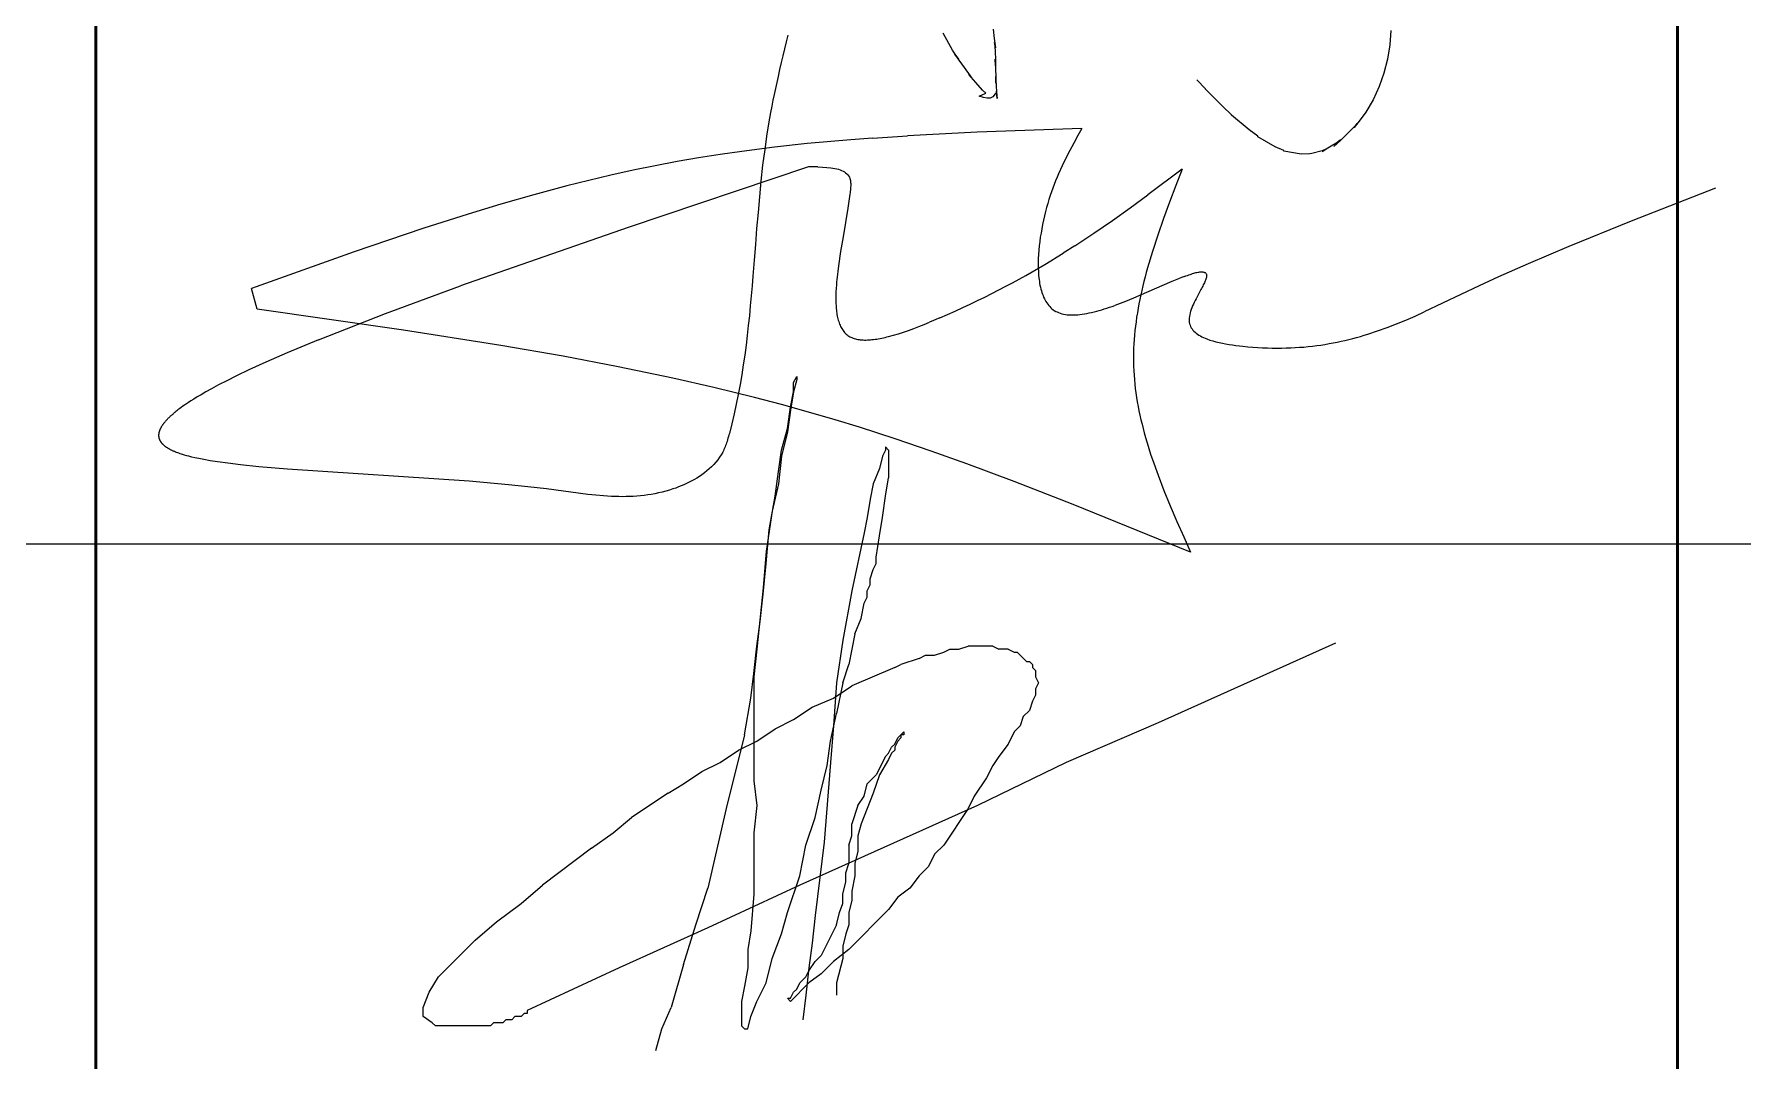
# Model space of a CAD drawing. Header units: millimetres. Extents: x -26895 to 107134, y 1241 to 21401.
# Drawn here: x 61003 to 61781, y 1966 to 2433 of the extents above; entities that cross this region are included whole.
import ezdxf

# ---------------------------------------------------------------- set-up
doc = ezdxf.new("R2010")
doc.units = ezdxf.units.MM
doc.layers.add('STANDARD', color=18, linetype='Continuous', lineweight=25, true_color=0x000000)

# ---------------------------------------------------------------- blocks, each defined once
blk = doc.blocks.new('*U38')
at = {"layer": 'STANDARD', "color": 0, "linetype": 'Continuous', "lineweight": 50}
for p, q in [((-145, 0), (-145, 55)), ((-130, 55), (-130, 0))]:
    blk.add_line(p, q, dxfattribs=at)
at = {"layer": 'STANDARD', "color": 5, "linetype": 'Continuous', "lineweight": 18}
for p, q in [((-138.436, 19.825), (-138.452, 19.76)), ((-136.873, 19.682), (-136.962, 19.843)), ((-136.49, 19.881), (-136.478, 19.792)), ((-136.478, 19.792), (-136.468, 19.703)), ((-132.716, 19.868), (-132.727, 19.732)), ((-138.483, 19.629), (-138.499, 19.563)), ((-138.468, 19.694), (-138.483, 19.629)), ((-138.452, 19.76), (-138.468, 19.694)), ((-136.818, 19.596), (-136.873, 19.682)), ((-136.787, 19.551), (-136.851, 19.642)), ((-136.851, 19.642), (-136.818, 19.596)), ((-136.468, 19.703), (-136.475, 19.755)), ((-136.475, 19.755), (-136.473, 19.724)), ((-136.473, 19.724), (-136.47, 19.661)), ((-136.47, 19.661), (-136.468, 19.598)), ((-132.727, 19.732), (-132.749, 19.597)), ((-138.514, 19.497), (-138.529, 19.432)), ((-138.499, 19.563), (-138.514, 19.497)), ((-136.721, 19.46), (-136.787, 19.551)), ((-136.687, 19.416), (-136.721, 19.46)), ((-136.653, 19.374), (-136.719, 19.45)), ((-136.719, 19.45), (-136.687, 19.416)), ((-136.466, 19.534), (-136.469, 19.597)), ((-136.469, 19.597), (-136.468, 19.565)), ((-136.468, 19.598), (-136.466, 19.534)), ((-136.468, 19.565), (-136.467, 19.5)), ((-136.467, 19.5), (-136.465, 19.434)), ((-132.783, 19.464), (-132.828, 19.336)), ((-132.749, 19.597), (-132.783, 19.464)), ((-138.554, 19.319), (-138.566, 19.262)), ((-138.542, 19.375), (-138.554, 19.319)), ((-138.529, 19.432), (-138.542, 19.375)), ((-136.589, 19.303), (-136.653, 19.374)), ((-136.559, 19.274), (-136.589, 19.303)), ((-136.465, 19.434), (-136.464, 19.368)), ((-136.464, 19.368), (-136.465, 19.433)), ((-136.465, 19.433), (-136.463, 19.399)), ((-136.463, 19.399), (-136.46, 19.343)), ((-136.46, 19.343), (-136.456, 19.287)), ((-136.452, 19.224), (-136.457, 19.294)), ((-136.457, 19.294), (-136.456, 19.28)), ((-136.456, 19.287), (-136.454, 19.256)), ((-134.475, 19.314), (-134.558, 19.399)), ((-134.475, 19.313), (-134.475, 19.314)), ((-134.31, 19.148), (-134.475, 19.313)), ((-132.828, 19.336), (-132.886, 19.212)), ((-138.589, 19.149), (-138.6, 19.092)), ((-138.578, 19.206), (-138.589, 19.149)), ((-138.566, 19.262), (-138.578, 19.206)), ((-136.621, 19.246), (-136.559, 19.274)), ((-136.582, 19.232), (-136.621, 19.246)), ((-136.547, 19.225), (-136.582, 19.232)), ((-136.517, 19.227), (-136.547, 19.225)), ((-136.491, 19.239), (-136.517, 19.227)), ((-136.471, 19.266), (-136.491, 19.239)), ((-136.456, 19.28), (-136.471, 19.266)), ((-136.454, 19.256), (-136.452, 19.224)), ((-134.227, 19.069), (-134.31, 19.148)), ((-132.886, 19.212), (-132.955, 19.095)), ((-138.61, 19.036), (-138.634, 18.887)), ((-138.6, 19.092), (-138.61, 19.036)), ((-134.227, 19.066), (-134.227, 19.069)), ((-134.062, 18.927), (-134.227, 19.066)), ((-133.038, 18.985), (-133.068, 18.95)), ((-133.009, 19.02), (-133.064, 18.947)), ((-133.064, 18.947), (-133.038, 18.985)), ((-132.955, 19.095), (-133.009, 19.02)), ((-138.634, 18.887), (-138.656, 18.739)), ((-137.839, 18.832), (-138.254, 18.795)), ((-137.632, 18.848), (-137.839, 18.832)), ((-137.632, 18.848), (-137.302, 18.869)), ((-136.641, 18.903), (-137.302, 18.869)), ((-135.647, 18.94), (-136.641, 18.903)), ((-135.724, 18.801), (-135.762, 18.73)), ((-135.686, 18.871), (-135.724, 18.801)), ((-135.647, 18.94), (-135.686, 18.871)), ((-133.979, 18.865), (-134.062, 18.927)), ((-133.979, 18.861), (-133.979, 18.865)), ((-133.815, 18.766), (-133.979, 18.861)), ((-133.23, 18.804), (-133.3, 18.761)), ((-133.259, 18.767), (-133.196, 18.83)), ((-133.195, 18.826), (-133.259, 18.767)), ((-133.196, 18.83), (-133.23, 18.804)), ((-133.131, 18.887), (-133.195, 18.826)), ((-133.068, 18.95), (-133.131, 18.887)), ((-139.282, 18.661), (-139.486, 18.626)), ((-139.077, 18.693), (-139.282, 18.661)), ((-138.872, 18.722), (-139.077, 18.693)), ((-138.564, 18.761), (-138.872, 18.722)), ((-138.656, 18.739), (-138.675, 18.59)), ((-138.254, 18.795), (-138.564, 18.761)), ((-135.799, 18.659), (-135.834, 18.585)), ((-135.762, 18.73), (-135.799, 18.659)), ((-133.732, 18.731), (-133.815, 18.766)), ((-133.732, 18.725), (-133.732, 18.731)), ((-133.569, 18.697), (-133.732, 18.725)), ((-133.487, 18.699), (-133.569, 18.697)), ((-133.465, 18.701), (-133.487, 18.699)), ((-133.37, 18.728), (-133.465, 18.701)), ((-133.3, 18.761), (-133.37, 18.72)), ((-133.37, 18.72), (-133.335, 18.743)), ((-133.335, 18.743), (-133.37, 18.728)), ((-140.114, 18.497), (-140.324, 18.447)), ((-139.904, 18.543), (-140.114, 18.497)), ((-138.239, 18.575), (-139.95, 18)), ((-139.694, 18.586), (-139.904, 18.543)), ((-139.486, 18.626), (-139.694, 18.586)), ((-138.675, 18.59), (-138.691, 18.44)), ((-138.151, 18.574), (-138.239, 18.575)), ((-138.151, 18.574), (-138.108, 18.572)), ((-138.108, 18.572), (-138.067, 18.57)), ((-138.067, 18.57), (-138.027, 18.566)), ((-138.027, 18.566), (-137.99, 18.56)), ((-137.99, 18.56), (-137.973, 18.556)), ((-137.973, 18.556), (-137.957, 18.552)), ((-137.957, 18.552), (-137.941, 18.547)), ((-137.941, 18.547), (-137.926, 18.541)), ((-137.926, 18.541), (-137.912, 18.534)), ((-137.912, 18.534), (-137.899, 18.527)), ((-137.899, 18.527), (-137.888, 18.519)), ((-137.888, 18.519), (-137.877, 18.51)), ((-137.877, 18.51), (-137.868, 18.501)), ((-137.868, 18.501), (-137.86, 18.49)), ((-137.86, 18.49), (-137.853, 18.478)), ((-137.853, 18.478), (-137.848, 18.465)), ((-135.883, 18.476), (-135.897, 18.442)), ((-135.869, 18.509), (-135.883, 18.476)), ((-135.834, 18.585), (-135.869, 18.509)), ((-134.695, 18.554), (-135.022, 18.31)), ((-134.695, 18.554), (-134.756, 18.398)), ((-140.533, 18.394), (-140.845, 18.311)), ((-140.324, 18.447), (-140.533, 18.394)), ((-138.691, 18.44), (-138.706, 18.291)), ((-137.848, 18.315), (-137.867, 18.185)), ((-137.848, 18.465), (-137.845, 18.456)), ((-137.846, 18.329), (-137.848, 18.315)), ((-137.845, 18.343), (-137.846, 18.329)), ((-137.845, 18.456), (-137.843, 18.447)), ((-137.843, 18.357), (-137.845, 18.343)), ((-137.843, 18.447), (-137.842, 18.438)), ((-137.842, 18.37), (-137.843, 18.357)), ((-137.842, 18.438), (-137.841, 18.428)), ((-137.841, 18.384), (-137.842, 18.37)), ((-137.841, 18.428), (-137.84, 18.418)), ((-137.84, 18.396), (-137.841, 18.384)), ((-137.84, 18.418), (-137.84, 18.407)), ((-137.84, 18.407), (-137.84, 18.396)), ((-135.936, 18.338), (-135.948, 18.302)), ((-135.923, 18.373), (-135.936, 18.338)), ((-135.91, 18.408), (-135.923, 18.373)), ((-135.897, 18.442), (-135.91, 18.408)), ((-134.756, 18.398), (-134.815, 18.241)), ((-129.637, 18.373), (-130.438, 18.06)), ((-141.157, 18.221), (-141.467, 18.127)), ((-140.845, 18.311), (-141.157, 18.221)), ((-138.706, 18.291), (-138.719, 18.141)), ((-137.867, 18.185), (-137.89, 18.049)), ((-135.993, 18.151), (-136.002, 18.111)), ((-135.982, 18.19), (-135.993, 18.151)), ((-135.971, 18.228), (-135.982, 18.19)), ((-135.96, 18.265), (-135.971, 18.228)), ((-135.948, 18.302), (-135.96, 18.265)), ((-135.358, 18.067), (-135.188, 18.188)), ((-135.188, 18.188), (-135.022, 18.31)), ((-134.815, 18.241), (-134.872, 18.085)), ((-141.897, 17.99), (-142.549, 17.769)), ((-141.467, 18.127), (-141.897, 17.99)), ((-139.95, 18), (-141.54, 17.446)), ((-138.732, 17.991), (-138.744, 17.84)), ((-138.719, 18.141), (-138.732, 17.991)), ((-137.89, 18.049), (-137.913, 17.911)), ((-136.02, 18.029), (-136.028, 17.987)), ((-136.012, 18.071), (-136.02, 18.029)), ((-136.002, 18.111), (-136.012, 18.071)), ((-135.533, 17.946), (-135.358, 18.067)), ((-134.872, 18.085), (-134.927, 17.929)), ((-130.438, 18.06), (-131.029, 17.82)), ((-138.744, 17.84), (-138.755, 17.69)), ((-137.913, 17.911), (-137.936, 17.772)), ((-136.047, 17.866), (-136.052, 17.825)), ((-136.042, 17.907), (-136.047, 17.866)), ((-136.035, 17.947), (-136.042, 17.907)), ((-136.028, 17.987), (-136.035, 17.947)), ((-135.714, 17.827), (-135.826, 17.756)), ((-135.714, 17.827), (-135.533, 17.946)), ((-134.927, 17.929), (-134.978, 17.773)), ((-142.549, 17.769), (-143.523, 17.423)), ((-138.755, 17.69), (-138.767, 17.54)), ((-137.936, 17.772), (-137.956, 17.636)), ((-136.061, 17.702), (-136.062, 17.661)), ((-136.059, 17.743), (-136.061, 17.702)), ((-136.056, 17.784), (-136.059, 17.743)), ((-136.052, 17.825), (-136.056, 17.784)), ((-135.999, 17.65), (-135.941, 17.685)), ((-135.941, 17.685), (-135.883, 17.721)), ((-135.883, 17.721), (-135.826, 17.756)), ((-134.978, 17.773), (-135.025, 17.617)), ((-131.029, 17.82), (-131.414, 17.657)), ((-138.767, 17.54), (-138.775, 17.446)), ((-137.972, 17.505), (-137.974, 17.486)), ((-137.956, 17.636), (-137.972, 17.505)), ((-136.306, 17.477), (-136.242, 17.511)), ((-136.242, 17.511), (-136.18, 17.546)), ((-136.18, 17.546), (-136.119, 17.581)), ((-136.119, 17.581), (-136.059, 17.615)), ((-136.062, 17.661), (-136.062, 17.621)), ((-136.062, 17.621), (-136.06, 17.582)), ((-136.06, 17.582), (-136.058, 17.543)), ((-136.059, 17.615), (-135.999, 17.65)), ((-136.058, 17.543), (-136.054, 17.506)), ((-136.054, 17.506), (-136.051, 17.487)), ((-135.048, 17.532), (-135.059, 17.489)), ((-135.037, 17.574), (-135.048, 17.532)), ((-135.025, 17.617), (-135.037, 17.574)), ((-134.732, 17.514), (-134.794, 17.487)), ((-134.702, 17.526), (-134.732, 17.514)), ((-134.674, 17.537), (-134.702, 17.526)), ((-134.674, 17.537), (-134.66, 17.542)), ((-134.66, 17.542), (-134.647, 17.546)), ((-134.647, 17.546), (-134.634, 17.551)), ((-134.634, 17.551), (-134.622, 17.555)), ((-134.622, 17.555), (-134.61, 17.559)), ((-134.61, 17.559), (-134.598, 17.563)), ((-134.598, 17.563), (-134.587, 17.566)), ((-134.587, 17.566), (-134.576, 17.569)), ((-134.576, 17.569), (-134.566, 17.572)), ((-134.566, 17.572), (-134.556, 17.574)), ((-134.556, 17.574), (-134.546, 17.576)), ((-134.546, 17.576), (-134.537, 17.578)), ((-134.537, 17.578), (-134.528, 17.579)), ((-134.528, 17.579), (-134.52, 17.579)), ((-134.52, 17.579), (-134.513, 17.58)), ((-134.513, 17.58), (-134.506, 17.58)), ((-134.506, 17.58), (-134.499, 17.579)), ((-134.499, 17.579), (-134.493, 17.578)), ((-134.493, 17.578), (-134.488, 17.577)), ((-134.488, 17.577), (-134.483, 17.575)), ((-134.483, 17.575), (-134.479, 17.572)), ((-134.479, 17.572), (-134.475, 17.569)), ((-134.474, 17.502), (-134.477, 17.494)), ((-134.475, 17.569), (-134.472, 17.566)), ((-134.471, 17.51), (-134.474, 17.502)), ((-134.472, 17.566), (-134.469, 17.562)), ((-134.469, 17.519), (-134.471, 17.51)), ((-134.469, 17.562), (-134.467, 17.557)), ((-134.467, 17.527), (-134.469, 17.519)), ((-134.467, 17.557), (-134.466, 17.552)), ((-134.465, 17.534), (-134.467, 17.527)), ((-134.466, 17.552), (-134.465, 17.547)), ((-134.465, 17.547), (-134.465, 17.541)), ((-134.465, 17.541), (-134.465, 17.534)), ((-131.697, 17.532), (-131.881, 17.447)), ((-131.414, 17.657), (-131.697, 17.532)), ((-143.469, 17.225), (-143.523, 17.423)), ((-142.252, 17.184), (-141.54, 17.446)), ((-138.783, 17.352), (-138.792, 17.258)), ((-138.775, 17.446), (-138.783, 17.352)), ((-137.98, 17.378), (-137.981, 17.361)), ((-137.981, 17.361), (-137.981, 17.344)), ((-137.981, 17.344), (-137.981, 17.327)), ((-137.979, 17.414), (-137.98, 17.396)), ((-137.98, 17.396), (-137.98, 17.378)), ((-137.978, 17.432), (-137.979, 17.414)), ((-137.976, 17.45), (-137.978, 17.432)), ((-137.975, 17.468), (-137.976, 17.45)), ((-137.974, 17.486), (-137.975, 17.468)), ((-136.636, 17.308), (-136.568, 17.341)), ((-136.568, 17.341), (-136.501, 17.375)), ((-136.501, 17.375), (-136.435, 17.409)), ((-136.435, 17.409), (-136.37, 17.443)), ((-136.37, 17.443), (-136.306, 17.477)), ((-136.051, 17.487), (-136.048, 17.469)), ((-136.048, 17.469), (-136.045, 17.452)), ((-136.045, 17.452), (-136.041, 17.434)), ((-136.041, 17.434), (-136.037, 17.417)), ((-136.037, 17.417), (-136.032, 17.401)), ((-136.032, 17.401), (-136.027, 17.385)), ((-136.027, 17.385), (-136.022, 17.369)), ((-136.022, 17.369), (-136.016, 17.354)), ((-136.016, 17.354), (-136.01, 17.339)), ((-135.034, 17.383), (-135.159, 17.33)), ((-135.089, 17.362), (-135.098, 17.319)), ((-135.079, 17.404), (-135.089, 17.362)), ((-135.069, 17.447), (-135.079, 17.404)), ((-135.059, 17.489), (-135.069, 17.447)), ((-134.794, 17.487), (-135.034, 17.383)), ((-134.552, 17.35), (-134.558, 17.337)), ((-134.545, 17.362), (-134.552, 17.35)), ((-134.538, 17.375), (-134.545, 17.362)), ((-134.519, 17.411), (-134.538, 17.375)), ((-134.513, 17.422), (-134.519, 17.411)), ((-134.507, 17.433), (-134.513, 17.422)), ((-134.501, 17.444), (-134.507, 17.433)), ((-134.496, 17.455), (-134.501, 17.444)), ((-134.49, 17.465), (-134.496, 17.455)), ((-134.486, 17.475), (-134.49, 17.465)), ((-134.481, 17.485), (-134.486, 17.475)), ((-134.477, 17.494), (-134.481, 17.485)), ((-131.881, 17.447), (-132.402, 17.2)), ((-142.08, 17.027), (-143.469, 17.225)), ((-142.887, 16.935), (-142.252, 17.184)), ((-138.792, 17.258), (-138.801, 17.164)), ((-137.981, 17.327), (-137.981, 17.311)), ((-137.981, 17.311), (-137.981, 17.294)), ((-137.981, 17.294), (-137.98, 17.278)), ((-137.98, 17.278), (-137.979, 17.262)), ((-137.979, 17.262), (-137.978, 17.247)), ((-137.978, 17.247), (-137.977, 17.232)), ((-137.977, 17.232), (-137.976, 17.217)), ((-137.976, 17.217), (-137.974, 17.202)), ((-137.974, 17.202), (-137.972, 17.188)), ((-137.972, 17.188), (-137.97, 17.174)), ((-136.922, 17.176), (-136.849, 17.208)), ((-136.849, 17.208), (-136.777, 17.241)), ((-136.777, 17.241), (-136.706, 17.274)), ((-136.706, 17.274), (-136.636, 17.308)), ((-136.01, 17.339), (-136.003, 17.324)), ((-136.003, 17.324), (-135.996, 17.311)), ((-135.996, 17.311), (-135.988, 17.297)), ((-135.988, 17.297), (-135.98, 17.285)), ((-135.98, 17.285), (-135.971, 17.272)), ((-135.971, 17.272), (-135.962, 17.261)), ((-135.962, 17.261), (-135.953, 17.25)), ((-135.953, 17.25), (-135.942, 17.24)), ((-135.942, 17.24), (-135.932, 17.23)), ((-135.932, 17.23), (-135.92, 17.221)), ((-135.92, 17.221), (-135.909, 17.213)), ((-135.909, 17.213), (-135.896, 17.205)), ((-135.896, 17.205), (-135.883, 17.199)), ((-135.883, 17.199), (-135.87, 17.193)), ((-135.87, 17.193), (-135.854, 17.187)), ((-135.854, 17.187), (-135.838, 17.182)), ((-135.838, 17.182), (-135.821, 17.178)), ((-135.821, 17.178), (-135.804, 17.175)), ((-135.666, 17.175), (-135.645, 17.178)), ((-135.645, 17.178), (-135.623, 17.181)), ((-135.623, 17.181), (-135.6, 17.185)), ((-135.6, 17.185), (-135.578, 17.19)), ((-135.578, 17.19), (-135.555, 17.195)), ((-135.555, 17.195), (-135.531, 17.201)), ((-135.531, 17.201), (-135.507, 17.207)), ((-135.507, 17.207), (-135.483, 17.213)), ((-135.483, 17.213), (-135.459, 17.22)), ((-135.459, 17.22), (-135.435, 17.228)), ((-135.435, 17.228), (-135.41, 17.236)), ((-135.41, 17.236), (-135.385, 17.244)), ((-135.385, 17.244), (-135.361, 17.252)), ((-135.361, 17.252), (-135.335, 17.261)), ((-135.285, 17.28), (-135.335, 17.261)), ((-135.235, 17.299), (-135.285, 17.28)), ((-135.159, 17.33), (-135.235, 17.299)), ((-135.121, 17.192), (-135.128, 17.149)), ((-135.114, 17.234), (-135.121, 17.192)), ((-135.106, 17.277), (-135.114, 17.234)), ((-135.098, 17.319), (-135.106, 17.277)), ((-134.62, 17.19), (-134.624, 17.173)), ((-134.616, 17.206), (-134.62, 17.19)), ((-134.61, 17.223), (-134.616, 17.206)), ((-134.604, 17.239), (-134.61, 17.223)), ((-134.597, 17.256), (-134.604, 17.239)), ((-134.589, 17.273), (-134.597, 17.256)), ((-134.581, 17.29), (-134.589, 17.273)), ((-134.573, 17.307), (-134.581, 17.29)), ((-134.565, 17.324), (-134.573, 17.307)), ((-134.558, 17.337), (-134.565, 17.324)), ((-132.488, 17.161), (-132.402, 17.2)), ((-141.158, 16.882), (-142.08, 17.027)), ((-138.811, 17.071), (-138.821, 16.977)), ((-138.801, 17.164), (-138.811, 17.071)), ((-137.97, 17.174), (-137.967, 17.16)), ((-137.967, 17.16), (-137.964, 17.147)), ((-137.964, 17.147), (-137.961, 17.133)), ((-137.961, 17.133), (-137.958, 17.121)), ((-137.958, 17.121), (-137.954, 17.108)), ((-137.954, 17.108), (-137.95, 17.096)), ((-137.95, 17.096), (-137.945, 17.085)), ((-137.945, 17.085), (-137.941, 17.073)), ((-137.941, 17.073), (-137.936, 17.063)), ((-137.936, 17.063), (-137.93, 17.052)), ((-137.93, 17.052), (-137.925, 17.042)), ((-137.925, 17.042), (-137.919, 17.032)), ((-137.919, 17.032), (-137.912, 17.023)), ((-137.912, 17.023), (-137.906, 17.014)), ((-137.339, 17.009), (-137.291, 17.025)), ((-137.291, 17.025), (-137.242, 17.043)), ((-137.242, 17.043), (-137.193, 17.062)), ((-137.193, 17.062), (-137.143, 17.082)), ((-137.143, 17.082), (-137.094, 17.102)), ((-136.996, 17.143), (-137.094, 17.102)), ((-136.996, 17.143), (-136.922, 17.176)), ((-135.804, 17.175), (-135.786, 17.173)), ((-135.786, 17.173), (-135.767, 17.171)), ((-135.767, 17.171), (-135.748, 17.171)), ((-135.748, 17.171), (-135.728, 17.171)), ((-135.728, 17.171), (-135.708, 17.171)), ((-135.708, 17.171), (-135.687, 17.173)), ((-135.687, 17.173), (-135.666, 17.175)), ((-135.145, 17.022), (-135.149, 16.98)), ((-135.14, 17.065), (-135.145, 17.022)), ((-135.134, 17.107), (-135.14, 17.065)), ((-135.128, 17.149), (-135.134, 17.107)), ((-134.629, 17.142), (-134.63, 17.127)), ((-134.63, 17.127), (-134.63, 17.113)), ((-134.63, 17.113), (-134.629, 17.099)), ((-134.627, 17.158), (-134.629, 17.142)), ((-134.629, 17.099), (-134.626, 17.086)), ((-134.624, 17.173), (-134.627, 17.158)), ((-134.626, 17.086), (-134.622, 17.073)), ((-134.622, 17.073), (-134.616, 17.061)), ((-134.616, 17.061), (-134.61, 17.049)), ((-134.61, 17.049), (-134.603, 17.038)), ((-134.603, 17.038), (-134.594, 17.027)), ((-134.594, 17.027), (-134.585, 17.017)), ((-134.585, 17.017), (-134.574, 17.007)), ((-132.935, 16.989), (-132.843, 17.02)), ((-132.843, 17.02), (-132.752, 17.052)), ((-132.752, 17.052), (-132.663, 17.087)), ((-132.663, 17.087), (-132.575, 17.123)), ((-132.575, 17.123), (-132.488, 17.161)), ((-142.887, 16.935), (-143.184, 16.812)), ((-140.568, 16.779), (-141.158, 16.882)), ((-138.833, 16.883), (-138.845, 16.79)), ((-138.821, 16.977), (-138.833, 16.883)), ((-137.906, 17.014), (-137.899, 17.006)), ((-137.899, 17.006), (-137.891, 16.998)), ((-137.891, 16.998), (-137.883, 16.99)), ((-137.883, 16.99), (-137.875, 16.983)), ((-137.875, 16.983), (-137.866, 16.977)), ((-137.866, 16.977), (-137.857, 16.971)), ((-137.857, 16.971), (-137.848, 16.965)), ((-137.848, 16.965), (-137.838, 16.96)), ((-137.838, 16.96), (-137.828, 16.956)), ((-137.828, 16.956), (-137.818, 16.951)), ((-137.818, 16.951), (-137.807, 16.948)), ((-137.807, 16.948), (-137.796, 16.945)), ((-137.796, 16.945), (-137.785, 16.942)), ((-137.785, 16.942), (-137.773, 16.939)), ((-137.773, 16.939), (-137.761, 16.937)), ((-137.761, 16.937), (-137.749, 16.936)), ((-137.749, 16.936), (-137.736, 16.935)), ((-137.736, 16.935), (-137.723, 16.934)), ((-137.723, 16.934), (-137.71, 16.933)), ((-137.71, 16.933), (-137.696, 16.933)), ((-137.696, 16.933), (-137.682, 16.934)), ((-137.682, 16.934), (-137.668, 16.934)), ((-137.668, 16.934), (-137.653, 16.935)), ((-137.653, 16.935), (-137.639, 16.937)), ((-137.639, 16.937), (-137.624, 16.938)), ((-137.624, 16.938), (-137.609, 16.94)), ((-137.609, 16.94), (-137.593, 16.942)), ((-137.593, 16.942), (-137.578, 16.945)), ((-137.578, 16.945), (-137.562, 16.948)), ((-137.562, 16.948), (-137.546, 16.951)), ((-137.546, 16.951), (-137.53, 16.955)), ((-137.53, 16.955), (-137.513, 16.958)), ((-137.513, 16.958), (-137.497, 16.962)), ((-137.497, 16.962), (-137.48, 16.966)), ((-137.48, 16.966), (-137.434, 16.979)), ((-137.434, 16.979), (-137.387, 16.993)), ((-137.387, 16.993), (-137.339, 17.009)), ((-135.155, 16.896), (-135.157, 16.853)), ((-135.152, 16.938), (-135.155, 16.896)), ((-135.149, 16.98), (-135.152, 16.938)), ((-134.574, 17.007), (-134.563, 16.997)), ((-134.563, 16.997), (-134.551, 16.988)), ((-134.551, 16.988), (-134.538, 16.98)), ((-134.538, 16.98), (-134.524, 16.972)), ((-134.524, 16.972), (-134.509, 16.964)), ((-134.509, 16.964), (-134.494, 16.957)), ((-134.494, 16.957), (-134.478, 16.95)), ((-134.478, 16.95), (-134.461, 16.943)), ((-134.461, 16.943), (-134.434, 16.933)), ((-134.434, 16.933), (-134.406, 16.925)), ((-134.406, 16.925), (-134.377, 16.917)), ((-134.377, 16.917), (-134.346, 16.91)), ((-134.346, 16.91), (-134.315, 16.903)), ((-134.315, 16.903), (-134.284, 16.897)), ((-134.284, 16.897), (-134.252, 16.892)), ((-134.252, 16.892), (-134.219, 16.887)), ((-134.219, 16.887), (-134.187, 16.882)), ((-134.187, 16.882), (-134.154, 16.878)), ((-134.154, 16.878), (-134.122, 16.875)), ((-134.122, 16.875), (-134.073, 16.87)), ((-134.073, 16.87), (-134.026, 16.866)), ((-134.026, 16.866), (-133.979, 16.863)), ((-133.979, 16.863), (-133.933, 16.86)), ((-133.933, 16.86), (-133.887, 16.858)), ((-133.887, 16.858), (-133.842, 16.857)), ((-133.842, 16.857), (-133.798, 16.857)), ((-133.798, 16.857), (-133.754, 16.857)), ((-133.754, 16.857), (-133.71, 16.858)), ((-133.71, 16.858), (-133.667, 16.859)), ((-133.667, 16.859), (-133.625, 16.861)), ((-133.625, 16.861), (-133.583, 16.864)), ((-133.583, 16.864), (-133.542, 16.867)), ((-133.542, 16.867), (-133.501, 16.871)), ((-133.501, 16.871), (-133.46, 16.876)), ((-133.46, 16.876), (-133.42, 16.881)), ((-133.42, 16.881), (-133.381, 16.886)), ((-133.381, 16.886), (-133.342, 16.892)), ((-133.342, 16.892), (-133.303, 16.899)), ((-133.303, 16.899), (-133.264, 16.906)), ((-133.264, 16.906), (-133.226, 16.913)), ((-133.226, 16.913), (-133.189, 16.921)), ((-133.189, 16.921), (-133.152, 16.93)), ((-133.152, 16.93), (-133.115, 16.939)), ((-133.115, 16.939), (-133.078, 16.948)), ((-133.078, 16.948), (-133.042, 16.958)), ((-133.042, 16.958), (-133.006, 16.968)), ((-133.006, 16.968), (-132.97, 16.978)), ((-132.97, 16.978), (-132.935, 16.989)), ((-143.388, 16.722), (-143.547, 16.65)), ((-143.184, 16.812), (-143.388, 16.722)), ((-140.046, 16.68), (-140.568, 16.779)), ((-138.859, 16.697), (-138.873, 16.604)), ((-138.845, 16.79), (-138.859, 16.697)), ((-135.158, 16.811), (-135.159, 16.769)), ((-135.159, 16.769), (-135.159, 16.727)), ((-135.159, 16.727), (-135.158, 16.684)), ((-135.157, 16.853), (-135.158, 16.811)), ((-143.757, 16.547), (-143.836, 16.507)), ((-143.665, 16.593), (-143.757, 16.547)), ((-143.547, 16.65), (-143.665, 16.593)), ((-139.526, 16.571), (-140.046, 16.68)), ((-139.138, 16.483), (-139.526, 16.571)), ((-138.873, 16.604), (-138.889, 16.511)), ((-138.381, 16.529), (-138.352, 16.587)), ((-138.352, 16.558), (-138.381, 16.442)), ((-138.352, 16.587), (-138.352, 16.558)), ((-135.158, 16.684), (-135.156, 16.642)), ((-135.156, 16.642), (-135.153, 16.6)), ((-135.153, 16.6), (-135.15, 16.558)), ((-135.15, 16.558), (-135.146, 16.515)), ((-144.071, 16.373), (-144.097, 16.357)), ((-144.037, 16.394), (-144.071, 16.373)), ((-144.001, 16.415), (-144.037, 16.394)), ((-143.957, 16.441), (-144.001, 16.415)), ((-143.902, 16.471), (-143.957, 16.441)), ((-143.836, 16.507), (-143.902, 16.471)), ((-138.752, 16.388), (-139.138, 16.483)), ((-138.906, 16.418), (-138.925, 16.325)), ((-138.889, 16.511), (-138.906, 16.418)), ((-138.496, 16.321), (-138.752, 16.388)), ((-138.41, 16.296), (-138.381, 16.442)), ((-138.381, 16.442), (-138.41, 16.267)), ((-138.381, 16.442), (-138.381, 16.529)), ((-135.146, 16.515), (-135.141, 16.473)), ((-135.141, 16.473), (-135.135, 16.431)), ((-135.135, 16.431), (-135.129, 16.389)), ((-135.129, 16.389), (-135.122, 16.347)), ((-144.301, 16.202), (-144.297, 16.206)), ((-144.297, 16.206), (-144.294, 16.209)), ((-144.294, 16.209), (-144.29, 16.213)), ((-144.29, 16.213), (-144.286, 16.217)), ((-144.286, 16.217), (-144.281, 16.22)), ((-144.281, 16.22), (-144.277, 16.224)), ((-144.277, 16.224), (-144.273, 16.228)), ((-144.273, 16.228), (-144.269, 16.232)), ((-144.269, 16.232), (-144.264, 16.235)), ((-144.264, 16.235), (-144.26, 16.239)), ((-144.251, 16.247), (-144.26, 16.239)), ((-144.242, 16.254), (-144.251, 16.247)), ((-144.232, 16.262), (-144.242, 16.254)), ((-144.222, 16.27), (-144.232, 16.262)), ((-144.212, 16.277), (-144.222, 16.27)), ((-144.202, 16.285), (-144.212, 16.277)), ((-144.191, 16.293), (-144.202, 16.285)), ((-144.175, 16.305), (-144.191, 16.293)), ((-144.158, 16.317), (-144.175, 16.305)), ((-144.14, 16.329), (-144.158, 16.317)), ((-144.122, 16.341), (-144.14, 16.329)), ((-144.097, 16.357), (-144.122, 16.341)), ((-138.945, 16.233), (-138.967, 16.14)), ((-138.925, 16.325), (-138.945, 16.233)), ((-138.241, 16.25), (-138.496, 16.321)), ((-138.439, 16.093), (-138.41, 16.296)), ((-138.41, 16.267), (-138.439, 16.064)), ((-137.986, 16.176), (-138.241, 16.25)), ((-135.122, 16.347), (-135.114, 16.304)), ((-135.114, 16.304), (-135.106, 16.262)), ((-135.106, 16.262), (-135.097, 16.22)), ((-135.097, 16.22), (-135.088, 16.178)), ((-144.401, 16.042), (-144.4, 16.045)), ((-144.4, 16.048), (-144.399, 16.051)), ((-144.4, 16.045), (-144.4, 16.048)), ((-144.399, 16.054), (-144.398, 16.057)), ((-144.399, 16.051), (-144.399, 16.054)), ((-144.398, 16.06), (-144.397, 16.064)), ((-144.398, 16.057), (-144.398, 16.06)), ((-144.397, 16.064), (-144.396, 16.067)), ((-144.396, 16.067), (-144.395, 16.07)), ((-144.395, 16.07), (-144.394, 16.073)), ((-144.394, 16.073), (-144.393, 16.076)), ((-144.393, 16.076), (-144.392, 16.079)), ((-144.392, 16.079), (-144.39, 16.083)), ((-144.39, 16.083), (-144.389, 16.086)), ((-144.389, 16.086), (-144.388, 16.089)), ((-144.388, 16.089), (-144.386, 16.092)), ((-144.386, 16.092), (-144.385, 16.095)), ((-144.385, 16.095), (-144.383, 16.099)), ((-144.383, 16.099), (-144.381, 16.102)), ((-144.381, 16.102), (-144.38, 16.105)), ((-144.38, 16.105), (-144.378, 16.108)), ((-144.378, 16.108), (-144.376, 16.112)), ((-144.376, 16.112), (-144.374, 16.115)), ((-144.374, 16.115), (-144.372, 16.118)), ((-144.372, 16.118), (-144.37, 16.122)), ((-144.37, 16.122), (-144.367, 16.125)), ((-144.367, 16.125), (-144.365, 16.129)), ((-144.365, 16.129), (-144.363, 16.132)), ((-144.363, 16.132), (-144.36, 16.135)), ((-144.36, 16.135), (-144.358, 16.139)), ((-144.358, 16.139), (-144.355, 16.142)), ((-144.355, 16.142), (-144.353, 16.146)), ((-144.353, 16.146), (-144.35, 16.149)), ((-144.35, 16.149), (-144.347, 16.152)), ((-144.347, 16.152), (-144.344, 16.156)), ((-144.344, 16.156), (-144.342, 16.159)), ((-144.342, 16.159), (-144.339, 16.163)), ((-144.339, 16.163), (-144.336, 16.166)), ((-144.336, 16.166), (-144.332, 16.17)), ((-144.332, 16.17), (-144.329, 16.173)), ((-144.329, 16.173), (-144.326, 16.177)), ((-144.326, 16.177), (-144.323, 16.181)), ((-144.323, 16.181), (-144.319, 16.184)), ((-144.319, 16.184), (-144.316, 16.188)), ((-144.316, 16.188), (-144.312, 16.191)), ((-144.312, 16.191), (-144.309, 16.195)), ((-144.309, 16.195), (-144.305, 16.199)), ((-144.305, 16.199), (-144.301, 16.202)), ((-138.991, 16.048), (-138.995, 16.033)), ((-138.967, 16.14), (-138.991, 16.048)), ((-138.497, 15.89), (-138.439, 16.093)), ((-138.439, 16.064), (-138.497, 15.832)), ((-137.758, 16.106), (-137.986, 16.176)), ((-137.417, 15.996), (-137.758, 16.106)), ((-135.088, 16.178), (-135.077, 16.136)), ((-135.077, 16.136), (-135.067, 16.094)), ((-135.067, 16.094), (-135.056, 16.052)), ((-135.056, 16.052), (-135.044, 16.01)), ((-144.401, 16.039), (-144.401, 16.042)), ((-144.401, 16.036), (-144.401, 16.039)), ((-144.401, 16.033), (-144.401, 16.036)), ((-144.401, 16.03), (-144.401, 16.033)), ((-144.401, 16.027), (-144.401, 16.03)), ((-144.401, 16.024), (-144.401, 16.027)), ((-144.401, 16.021), (-144.401, 16.024)), ((-144.401, 16.018), (-144.401, 16.021)), ((-144.4, 16.015), (-144.401, 16.018)), ((-144.4, 16.013), (-144.4, 16.015)), ((-144.399, 16.01), (-144.4, 16.013)), ((-144.399, 16.007), (-144.399, 16.01)), ((-144.398, 16.004), (-144.399, 16.007)), ((-144.398, 16.001), (-144.398, 16.004)), ((-144.397, 15.998), (-144.398, 16.001)), ((-144.396, 15.995), (-144.397, 15.998)), ((-144.395, 15.993), (-144.396, 15.995)), ((-144.394, 15.99), (-144.395, 15.993)), ((-144.393, 15.987), (-144.394, 15.99)), ((-144.391, 15.984), (-144.393, 15.987)), ((-144.39, 15.982), (-144.391, 15.984)), ((-144.389, 15.979), (-144.39, 15.982)), ((-144.387, 15.976), (-144.389, 15.979)), ((-144.386, 15.973), (-144.387, 15.976)), ((-144.384, 15.971), (-144.386, 15.973)), ((-144.383, 15.968), (-144.384, 15.971)), ((-144.381, 15.965), (-144.383, 15.968)), ((-144.379, 15.963), (-144.381, 15.965)), ((-144.377, 15.96), (-144.379, 15.963)), ((-144.375, 15.958), (-144.377, 15.96)), ((-144.373, 15.955), (-144.375, 15.958)), ((-144.371, 15.952), (-144.373, 15.955)), ((-144.369, 15.95), (-144.371, 15.952)), ((-144.366, 15.947), (-144.369, 15.95)), ((-144.364, 15.945), (-144.366, 15.947)), ((-144.361, 15.942), (-144.364, 15.945)), ((-144.359, 15.94), (-144.361, 15.942)), ((-144.356, 15.937), (-144.359, 15.94)), ((-144.353, 15.935), (-144.356, 15.937)), ((-144.351, 15.932), (-144.353, 15.935)), ((-144.348, 15.93), (-144.351, 15.932)), ((-144.345, 15.927), (-144.348, 15.93)), ((-144.342, 15.925), (-144.345, 15.927)), ((-144.338, 15.922), (-144.342, 15.925)), ((-144.335, 15.92), (-144.338, 15.922)), ((-144.332, 15.918), (-144.335, 15.92)), ((-144.329, 15.915), (-144.332, 15.918)), ((-144.325, 15.913), (-144.329, 15.915)), ((-144.321, 15.911), (-144.325, 15.913)), ((-144.318, 15.908), (-144.321, 15.911)), ((-144.314, 15.906), (-144.318, 15.908)), ((-144.31, 15.904), (-144.314, 15.906)), ((-144.306, 15.901), (-144.31, 15.904)), ((-144.302, 15.899), (-144.306, 15.901)), ((-144.298, 15.897), (-144.302, 15.899)), ((-144.294, 15.895), (-144.298, 15.897)), ((-144.29, 15.892), (-144.294, 15.895)), ((-144.286, 15.89), (-144.29, 15.892)), ((-144.281, 15.888), (-144.286, 15.89)), ((-144.277, 15.886), (-144.281, 15.888)), ((-144.272, 15.884), (-144.277, 15.886)), ((-144.267, 15.881), (-144.272, 15.884)), ((-144.263, 15.879), (-144.267, 15.881)), ((-139.048, 15.883), (-139.054, 15.871)), ((-139.042, 15.895), (-139.048, 15.883)), ((-139.037, 15.907), (-139.042, 15.895)), ((-139.032, 15.919), (-139.037, 15.907)), ((-139.027, 15.932), (-139.032, 15.919)), ((-139.022, 15.945), (-139.027, 15.932)), ((-139.018, 15.957), (-139.022, 15.945)), ((-139.013, 15.972), (-139.018, 15.957)), ((-139.008, 15.987), (-139.013, 15.972)), ((-139.004, 16.002), (-139.008, 15.987)), ((-139, 16.018), (-139.004, 16.002)), ((-138.995, 16.033), (-139, 16.018)), ((-138.526, 15.687), (-138.497, 15.89)), ((-137.51, 15.89), (-137.539, 15.832)), ((-137.481, 15.89), (-137.51, 15.919)), ((-137.51, 15.919), (-137.51, 15.89)), ((-137.481, 15.89), (-137.481, 15.628)), ((-137.077, 15.88), (-137.417, 15.996)), ((-135.044, 16.01), (-135.032, 15.968)), ((-135.032, 15.968), (-135.019, 15.926)), ((-135.019, 15.926), (-135.006, 15.884)), ((-135.006, 15.884), (-134.992, 15.842)), ((-144.258, 15.877), (-144.263, 15.879)), ((-144.253, 15.875), (-144.258, 15.877)), ((-144.243, 15.871), (-144.253, 15.875)), ((-144.233, 15.867), (-144.243, 15.871)), ((-144.222, 15.863), (-144.233, 15.867)), ((-144.211, 15.859), (-144.222, 15.863)), ((-144.199, 15.855), (-144.211, 15.859)), ((-144.188, 15.851), (-144.199, 15.855)), ((-144.176, 15.847), (-144.188, 15.851)), ((-144.157, 15.842), (-144.176, 15.847)), ((-144.137, 15.836), (-144.157, 15.842)), ((-144.117, 15.831), (-144.137, 15.836)), ((-144.09, 15.824), (-144.117, 15.831)), ((-144.061, 15.817), (-144.09, 15.824)), ((-144.023, 15.809), (-144.061, 15.817)), ((-143.975, 15.8), (-144.023, 15.809)), ((-143.916, 15.789), (-143.975, 15.8)), ((-143.844, 15.778), (-143.916, 15.789)), ((-143.749, 15.765), (-143.844, 15.778)), ((-143.628, 15.75), (-143.749, 15.765)), ((-143.454, 15.732), (-143.628, 15.75)), ((-143.182, 15.709), (-143.454, 15.732)), ((-139.159, 15.731), (-139.181, 15.711)), ((-139.138, 15.753), (-139.159, 15.731)), ((-139.119, 15.775), (-139.138, 15.753)), ((-139.1, 15.797), (-139.119, 15.775)), ((-139.083, 15.821), (-139.1, 15.797)), ((-139.068, 15.845), (-139.083, 15.821)), ((-139.054, 15.871), (-139.068, 15.845)), ((-138.497, 15.832), (-138.526, 15.57)), ((-137.539, 15.832), (-137.568, 15.716)), ((-136.739, 15.759), (-137.077, 15.88)), ((-136.29, 15.591), (-136.739, 15.759)), ((-134.992, 15.842), (-134.978, 15.8)), ((-134.978, 15.8), (-134.925, 15.653)), ((-141.46, 15.595), (-143.182, 15.709)), ((-141.085, 15.561), (-141.46, 15.595)), ((-140.903, 15.542), (-141.085, 15.561)), ((-139.422, 15.561), (-139.448, 15.55)), ((-139.397, 15.572), (-139.422, 15.561)), ((-139.371, 15.585), (-139.397, 15.572)), ((-139.347, 15.598), (-139.371, 15.585)), ((-139.322, 15.611), (-139.347, 15.598)), ((-139.298, 15.625), (-139.322, 15.611)), ((-139.275, 15.64), (-139.298, 15.625)), ((-139.252, 15.655), (-139.275, 15.64)), ((-139.227, 15.673), (-139.252, 15.655)), ((-139.203, 15.692), (-139.227, 15.673)), ((-139.181, 15.711), (-139.203, 15.692)), ((-138.526, 15.57), (-138.584, 15.309)), ((-138.555, 15.454), (-138.526, 15.687)), ((-137.626, 15.57), (-137.655, 15.425)), ((-137.568, 15.716), (-137.626, 15.57)), ((-137.51, 15.454), (-137.481, 15.628)), ((-135.731, 15.373), (-136.29, 15.591)), ((-134.925, 15.653), (-134.869, 15.507)), ((-140.726, 15.521), (-140.903, 15.542)), ((-140.334, 15.47), (-140.726, 15.521)), ((-140.258, 15.462), (-140.334, 15.47)), ((-140.183, 15.456), (-140.258, 15.462)), ((-140.109, 15.451), (-140.183, 15.456)), ((-140.074, 15.45), (-140.109, 15.451)), ((-140.04, 15.449), (-140.074, 15.45)), ((-140.005, 15.448), (-140.04, 15.449)), ((-139.971, 15.449), (-140.005, 15.448)), ((-139.936, 15.45), (-139.971, 15.449)), ((-139.902, 15.451), (-139.936, 15.45)), ((-139.868, 15.453), (-139.902, 15.451)), ((-139.833, 15.456), (-139.868, 15.453)), ((-139.799, 15.46), (-139.833, 15.456)), ((-139.765, 15.464), (-139.799, 15.46)), ((-139.731, 15.47), (-139.765, 15.464)), ((-139.697, 15.476), (-139.731, 15.47)), ((-139.663, 15.483), (-139.697, 15.476)), ((-139.628, 15.491), (-139.663, 15.483)), ((-139.594, 15.5), (-139.628, 15.491)), ((-139.56, 15.51), (-139.594, 15.5)), ((-139.526, 15.521), (-139.56, 15.51)), ((-139.5, 15.53), (-139.526, 15.521)), ((-139.474, 15.54), (-139.5, 15.53)), ((-139.448, 15.55), (-139.474, 15.54)), ((-138.613, 15.135), (-138.555, 15.454)), ((-137.655, 15.425), (-137.684, 15.251)), ((-137.539, 15.251), (-137.51, 15.454)), ((-134.869, 15.507), (-134.809, 15.36)), ((-138.584, 15.309), (-138.642, 14.932)), ((-137.684, 15.251), (-137.713, 15.106)), ((-137.568, 15.077), (-137.539, 15.251)), ((-134.618, 14.921), (-135.731, 15.373)), ((-134.809, 15.36), (-134.747, 15.213)), ((-138.642, 14.815), (-138.613, 15.135)), ((-137.713, 15.106), (-137.829, 14.554)), ((-137.597, 14.873), (-137.568, 15.077)), ((-134.747, 15.213), (-134.682, 15.067)), ((-138.642, 14.932), (-138.671, 14.583)), ((-134.682, 15.067), (-134.618, 14.921)), ((-138.671, 14.525), (-138.642, 14.815)), ((-137.655, 14.67), (-137.626, 14.757)), ((-137.626, 14.757), (-137.597, 14.815)), ((-137.597, 14.815), (-137.597, 14.873)), ((-137.684, 14.554), (-137.655, 14.612)), ((-137.655, 14.612), (-137.655, 14.67)), ((-138.671, 14.583), (-138.729, 14.002)), ((-138.7, 14.264), (-138.671, 14.525)), ((-137.829, 14.554), (-137.916, 14.089)), ((-137.742, 14.293), (-137.713, 14.438)), ((-137.713, 14.438), (-137.684, 14.496)), ((-137.684, 14.496), (-137.684, 14.554)), ((-138.729, 14.031), (-138.7, 14.264)), ((-137.8, 14.147), (-137.742, 14.293)), ((-137.8, 14.147), (-137.858, 13.857)), ((-138.759, 13.77), (-138.729, 14.031)), ((-138.729, 14.002), (-138.759, 13.741)), ((-137.916, 14.089), (-137.974, 13.683)), ((-137.19, 13.915), (-137.132, 13.944)), ((-137.132, 13.944), (-137.045, 13.944)), ((-137.045, 13.944), (-136.958, 13.973)), ((-136.958, 13.973), (-136.9, 14.002)), ((-136.9, 14.002), (-136.813, 14.002)), ((-136.813, 14.002), (-136.726, 14.031)), ((-136.493, 14.031), (-136.726, 14.031)), ((-136.493, 14.031), (-136.435, 14.002)), ((-136.348, 14.002), (-136.435, 14.002)), ((-136.348, 14.002), (-136.29, 13.973)), ((-136.29, 13.973), (-136.261, 13.973)), ((-136.174, 13.886), (-136.261, 13.973)), ((-133.241, 14.06), (-134.925, 13.305)), ((-137.916, 13.683), (-137.858, 13.857)), ((-137.423, 13.828), (-137.829, 13.654)), ((-137.423, 13.828), (-137.365, 13.857)), ((-137.19, 13.915), (-137.365, 13.857)), ((-136.174, 13.886), (-136.145, 13.886)), ((-136.145, 13.886), (-136.116, 13.857)), ((-136.116, 13.857), (-136.116, 13.828)), ((-136.116, 13.828), (-136.087, 13.799)), ((-136.087, 13.799), (-136.087, 13.741)), ((-138.788, 13.538), (-138.759, 13.77)), ((-138.759, 13.741), (-138.759, 12.754)), ((-137.974, 13.683), (-138.003, 13.276)), ((-138.003, 13.538), (-137.829, 13.654)), ((-137.916, 13.683), (-137.974, 13.392)), ((-136.087, 13.741), (-136.058, 13.683)), ((-136.058, 13.683), (-136.087, 13.625)), ((-136.087, 13.625), (-136.087, 13.567)), ((-138.846, 13.189), (-138.788, 13.538)), ((-138.381, 13.334), (-138.207, 13.451)), ((-138.207, 13.451), (-138.003, 13.538)), ((-136.116, 13.509), (-136.145, 13.421)), ((-136.087, 13.567), (-136.116, 13.509)), ((-138.555, 13.247), (-138.381, 13.334)), ((-138.033, 13.131), (-137.974, 13.392)), ((-136.203, 13.363), (-136.232, 13.276)), ((-136.145, 13.421), (-136.203, 13.363)), ((-134.925, 13.305), (-135.796, 12.928)), ((-138.846, 13.189), (-139.02, 12.492)), ((-138.904, 13.044), (-138.729, 13.131)), ((-138.729, 13.131), (-138.555, 13.247)), ((-138.062, 12.899), (-138.033, 13.131)), ((-138.003, 13.276), (-138.033, 12.928)), ((-137.423, 13.102), (-137.394, 13.16)), ((-137.394, 13.131), (-137.423, 13.073)), ((-137.336, 13.218), (-137.394, 13.16)), ((-137.365, 13.16), (-137.394, 13.131)), ((-137.336, 13.189), (-137.365, 13.189)), ((-137.365, 13.189), (-137.365, 13.16)), ((-137.336, 13.218), (-137.336, 13.189)), ((-136.29, 13.218), (-136.348, 13.102)), ((-136.232, 13.276), (-136.29, 13.218)), ((-139.078, 12.928), (-138.904, 13.044)), ((-137.51, 12.986), (-137.597, 12.812)), ((-137.51, 12.986), (-137.481, 13.015)), ((-137.481, 13.015), (-137.452, 13.073)), ((-137.452, 13.015), (-137.481, 12.957)), ((-137.452, 13.073), (-137.423, 13.102)), ((-137.423, 13.044), (-137.452, 13.015)), ((-137.423, 13.073), (-137.423, 13.044)), ((-136.435, 12.986), (-136.493, 12.899)), ((-136.348, 13.102), (-136.435, 12.986)), ((-139.426, 12.725), (-139.252, 12.841)), ((-139.252, 12.841), (-139.078, 12.928)), ((-138.12, 12.666), (-138.062, 12.899)), ((-138.033, 12.928), (-138.091, 12.173)), ((-137.684, 12.725), (-137.597, 12.812)), ((-137.568, 12.812), (-137.626, 12.637)), ((-137.481, 12.957), (-137.568, 12.812)), ((-135.796, 12.928), (-136.639, 12.521)), ((-136.493, 12.899), (-136.552, 12.783)), ((-139.572, 12.637), (-139.426, 12.725)), ((-138.759, 12.754), (-138.729, 12.521)), ((-138.178, 12.405), (-138.12, 12.666)), ((-137.713, 12.608), (-137.684, 12.725)), ((-136.552, 12.783), (-136.668, 12.608)), ((-139.572, 12.637), (-139.92, 12.405)), ((-139.02, 12.492), (-139.194, 11.737)), ((-138.729, 12.521), (-138.759, 12.26)), ((-136.639, 12.521), (-138.323, 11.766)), ((-137.771, 12.521), (-137.829, 12.347)), ((-137.771, 12.521), (-137.713, 12.608)), ((-137.626, 12.637), (-137.742, 12.347)), ((-136.726, 12.492), (-136.958, 12.144)), ((-136.668, 12.608), (-136.726, 12.492)), ((-140.094, 12.26), (-139.92, 12.405)), ((-138.265, 12.144), (-138.178, 12.405)), ((-137.829, 12.231), (-137.829, 12.347)), ((-137.742, 12.347), (-137.771, 12.231)), ((-140.298, 12.115), (-140.094, 12.26)), ((-138.759, 12.26), (-138.759, 11.679)), ((-138.091, 12.173), (-138.178, 11.476)), ((-137.858, 12.144), (-137.829, 12.231)), ((-137.771, 12.231), (-137.771, 12.086)), ((-140.298, 12.115), (-140.762, 11.766)), ((-138.323, 11.853), (-138.265, 12.144)), ((-137.858, 12.144), (-137.858, 11.97)), ((-137.771, 12.086), (-137.8, 11.97)), ((-137.045, 12.057), (-137.103, 11.94)), ((-136.958, 12.144), (-137.045, 12.057)), ((-138.439, 11.505), (-138.323, 11.853)), ((-137.887, 11.882), (-137.858, 11.97)), ((-137.887, 11.795), (-137.887, 11.882)), ((-137.8, 11.853), (-137.829, 11.708)), ((-137.8, 11.97), (-137.8, 11.853)), ((-137.19, 11.853), (-137.278, 11.737)), ((-137.103, 11.94), (-137.19, 11.853)), ((-140.966, 11.592), (-140.762, 11.766)), ((-139.31, 11.389), (-139.194, 11.737)), ((-138.323, 11.766), (-139.194, 11.36)), ((-138.759, 11.679), (-138.788, 11.331)), ((-137.916, 11.679), (-137.887, 11.795)), ((-137.916, 11.592), (-137.916, 11.679)), ((-137.829, 11.708), (-137.829, 11.621)), ((-137.278, 11.737), (-137.394, 11.65)), ((-141.198, 11.418), (-140.966, 11.592)), ((-137.945, 11.505), (-137.916, 11.592)), ((-137.829, 11.621), (-137.858, 11.505)), ((-137.481, 11.534), (-137.858, 11.156)), ((-137.394, 11.65), (-137.481, 11.534)), ((-141.401, 11.244), (-141.198, 11.418)), ((-139.194, 11.36), (-140.036, 10.982)), ((-139.426, 11.011), (-139.31, 11.389)), ((-138.497, 11.302), (-138.439, 11.505)), ((-138.178, 11.476), (-138.207, 11.214)), ((-137.974, 11.389), (-138.12, 11.098)), ((-137.974, 11.389), (-137.945, 11.505)), ((-137.858, 11.389), (-137.887, 11.302)), ((-137.858, 11.505), (-137.858, 11.389)), ((-141.401, 11.244), (-141.75, 10.895)), ((-138.788, 11.331), (-138.817, 11.156)), ((-138.584, 11.069), (-138.497, 11.302)), ((-138.207, 11.214), (-138.236, 10.982)), ((-137.887, 11.302), (-137.916, 11.185)), ((-137.916, 11.185), (-137.916, 11.069)), ((-138.817, 11.156), (-138.817, 10.982)), ((-138.642, 10.837), (-138.584, 11.069)), ((-138.236, 10.953), (-138.178, 11.04)), ((-138.178, 11.04), (-138.12, 11.098)), ((-138.003, 11.04), (-138.12, 10.924)), ((-137.858, 11.156), (-138.003, 11.04)), ((-137.916, 11.069), (-137.974, 10.837)), ((-141.837, 10.75), (-141.75, 10.895)), ((-140.036, 10.982), (-140.907, 10.576)), ((-139.426, 11.011), (-139.543, 10.605)), ((-138.817, 10.982), (-138.846, 10.808)), ((-138.323, 10.837), (-138.265, 10.895)), ((-138.236, 10.982), (-138.265, 10.721)), ((-138.265, 10.895), (-138.236, 10.953)), ((-138.12, 10.924), (-138.236, 10.837)), ((-141.895, 10.605), (-141.837, 10.75)), ((-138.846, 10.808), (-138.875, 10.663)), ((-138.729, 10.663), (-138.642, 10.837)), ((-138.236, 10.837), (-138.41, 10.663)), ((-138.41, 10.692), (-138.381, 10.75)), ((-138.381, 10.75), (-138.352, 10.779)), ((-138.352, 10.779), (-138.323, 10.837)), ((-138.265, 10.721), (-138.294, 10.488)), ((-137.974, 10.837), (-137.974, 10.721)), ((-141.895, 10.518), (-141.895, 10.605)), ((-140.936, 10.547), (-140.966, 10.518)), ((-140.907, 10.547), (-140.936, 10.547)), ((-140.907, 10.576), (-140.907, 10.547)), ((-139.63, 10.401), (-139.543, 10.605)), ((-138.875, 10.663), (-138.875, 10.43)), ((-138.788, 10.518), (-138.729, 10.663)), ((-138.41, 10.663), (-138.439, 10.692)), ((-138.439, 10.692), (-138.41, 10.692)), ((-141.808, 10.459), (-141.895, 10.518)), ((-141.779, 10.43), (-141.808, 10.459)), ((-141.256, 10.43), (-141.779, 10.43)), ((-141.227, 10.459), (-141.256, 10.43)), ((-141.14, 10.459), (-141.227, 10.459)), ((-141.111, 10.488), (-141.14, 10.459)), ((-141.053, 10.488), (-141.111, 10.488)), ((-141.024, 10.518), (-141.053, 10.488)), ((-140.966, 10.518), (-141.024, 10.518)), ((-139.688, 10.198), (-139.63, 10.401)), ((-138.875, 10.43), (-138.846, 10.401)), ((-138.846, 10.401), (-138.817, 10.401)), ((-138.817, 10.401), (-138.788, 10.518))]:
    blk.add_line(p, q, dxfattribs=at)
at = {"layer": 'STANDARD', "color": 0, "linetype": 'Continuous', "lineweight": 13}
blk.add_line((-185, 15), (-120, 15), dxfattribs=at)

msp = doc.modelspace()

# ---------------------------------------------------------------- block references
at = {"xscale": 48, "yscale": 48, "zscale": 48}
msp.add_blockref('*U38', (67991.26, 1481.37), dxfattribs=at)

doc.saveas('drawing.dxf')
